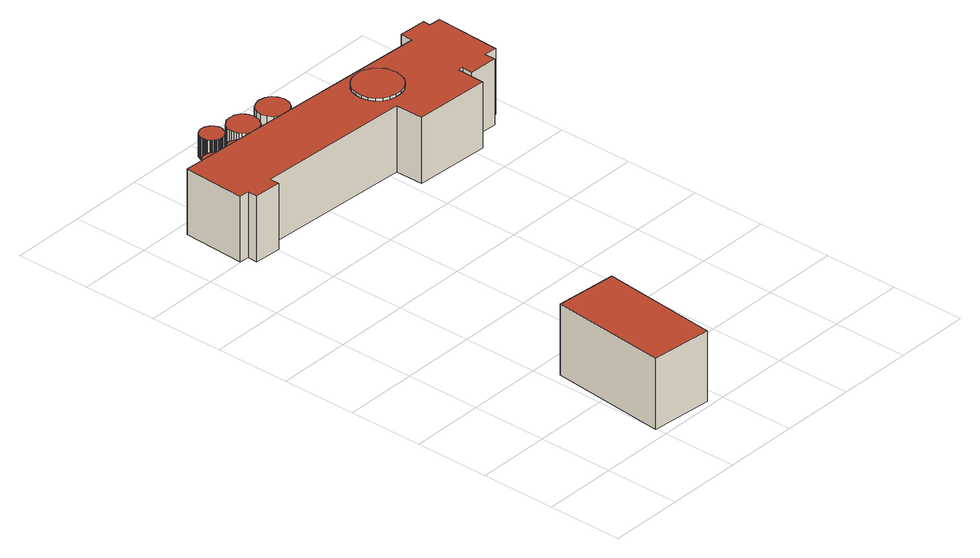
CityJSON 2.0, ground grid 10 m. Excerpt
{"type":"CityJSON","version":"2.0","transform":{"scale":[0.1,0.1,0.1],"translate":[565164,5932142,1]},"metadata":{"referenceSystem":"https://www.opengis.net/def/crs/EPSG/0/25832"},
"CityObjects":{
"building1":{"type":"Building","attributes":{"Gemeindeschluessel":"02000000","Geometrietyp2DReferenz":"3000","function":"31001_2100","roofType":"1000","measuredHeight":9.67,"storeysAboveGround":1},"geometry":[{"type":"MultiSurface","lod":"2","boundaries":[[[0,1,2,3]],[[4,5,6,7]],[[4,3,2,5]],[[5,2,1,6]],[[6,1,0,7]],[[7,0,3,4]]],"semantics":{"surfaces":[{"type":"RoofSurface"},{"type":"GroundSurface"},{"type":"WallSurface"}],"values":[0,1,2,2,2,2]}}]},
"building2":{"type":"Building","attributes":{"Gemeindeschluessel":"02000000","Geometrietyp2DReferenz":"3000","function":"51003_1205","roofType":"1000","measuredHeight":3},"geometry":[{"type":"MultiSurface","lod":"2","boundaries":[[[8,9,10,11,12,13,14,15,16,17,18,19,20,21,22,23]],[[24,25,26,27,28,29,30,31,32,33,34,35,36,37,38,39]],[[39,38,9,8]],[[38,37,10,9]],[[37,36,11,10]],[[36,35,12,11]],[[35,34,13,12]],[[34,33,14,13]],[[33,32,15,14]],[[32,31,16,15]],[[31,30,17,16]],[[30,29,18,17]],[[29,28,19,18]],[[28,27,20,19]],[[27,26,21,20]],[[26,25,22,21]],[[25,24,23,22]],[[24,39,8,23]]],"semantics":{"surfaces":[{"type":"GroundSurface"},{"type":"RoofSurface"},{"type":"WallSurface"}],"values":[0,1,2,2,2,2,2,2,2,2,2,2,2,2,2,2,2,2]}}]},
"building3":{"type":"Building","attributes":{"Gemeindeschluessel":"02000000","Geometrietyp2DReferenz":"3000","function":"51003_1205","roofType":"1000","measuredHeight":3},"geometry":[{"type":"MultiSurface","lod":"2","boundaries":[[[40,41,42,43,44,45,46,47,48,49,50,51,52,53,54,55]],[[56,57,58,59,60,61,62,63,64,65,66,67,68,69,70,71]],[[71,70,41,40]],[[70,69,42,41]],[[69,68,43,42]],[[68,67,44,43]],[[67,66,45,44]],[[66,65,46,45]],[[65,64,47,46]],[[64,63,48,47]],[[63,62,49,48]],[[62,61,50,49]],[[61,60,51,50]],[[60,59,52,51]],[[59,58,53,52]],[[58,57,54,53]],[[57,56,55,54]],[[56,71,40,55]]],"semantics":{"surfaces":[{"type":"GroundSurface"},{"type":"RoofSurface"},{"type":"WallSurface"}],"values":[0,1,2,2,2,2,2,2,2,2,2,2,2,2,2,2,2,2]}}]},
"building4":{"type":"Building","attributes":{"Gemeindeschluessel":"02000000","Geometrietyp2DReferenz":"3000","function":"51003_1205","roofType":"1000","measuredHeight":3},"geometry":[{"type":"MultiSurface","lod":"2","boundaries":[[[72,73,74,75,76,77,78,79,80,81,82,83,84,85,86,87,88,89,90,91,92,93,94,95,96,97,98,99,100,101,102,103,104,105,106,107,108,109,110,111,112,113,114,115,116,117,118,119,120,121,122,123,124,125,126,127,128,129,130,131,132,133,134,135,136,137,138,139,140,141,142,143]],[[144,145,146,147,148,149,150,151,152,153,154,155,156,157,158,159,160,161,162,163,164,165,166,167,168,169,170,171,172,173,174,175,176,177,178,179,180,181,182,183,184,185,186,187,188,189,190,191,192,193,194,195,196,197,198,199,200,201,202,203,204,205,206,207,208,209,210,211,212,213,214,215]],[[215,214,73,72]],[[214,213,74,73]],[[213,212,75,74]],[[212,211,76,75]],[[211,210,77,76]],[[210,209,78,77]],[[209,208,79,78]],[[208,207,80,79]],[[207,206,81,80]],[[206,205,82,81]],[[205,204,83,82]],[[204,203,84,83]],[[203,202,85,84]],[[202,201,86,85]],[[201,200,87,86]],[[200,199,88,87]],[[199,198,89,88]],[[198,197,90,89]],[[197,196,91,90]],[[196,195,92,91]],[[195,194,93,92]],[[194,193,94,93]],[[193,192,95,94]],[[192,191,96,95]],[[191,190,97,96]],[[190,189,98,97]],[[189,188,99,98]],[[188,187,100,99]],[[187,186,101,100]],[[186,185,102,101]],[[185,184,103,102]],[[184,183,104,103]],[[183,182,105,104]],[[182,181,106,105]],[[181,180,107,106]],[[180,179,108,107]],[[179,178,109,108]],[[178,177,110,109]],[[177,176,111,110]],[[176,175,112,111]],[[175,174,113,112]],[[174,173,114,113]],[[173,172,115,114]],[[172,171,116,115]],[[171,170,117,116]],[[170,169,118,117]],[[169,168,119,118]],[[168,167,120,119]],[[167,166,121,120]],[[166,165,122,121]],[[165,164,123,122]],[[164,163,124,123]],[[163,162,125,124]],[[162,161,126,125]],[[161,160,127,126]],[[160,159,128,127]],[[159,158,129,128]],[[158,157,130,129]],[[157,156,131,130]],[[156,155,132,131]],[[155,154,133,132]],[[154,153,134,133]],[[153,152,135,134]],[[152,151,136,135]],[[151,150,137,136]],[[150,149,138,137]],[[149,148,139,138]],[[148,147,140,139]],[[147,146,141,140]],[[146,145,142,141]],[[145,144,143,142]],[[144,215,72,143]]],"semantics":{"surfaces":[{"type":"GroundSurface"},{"type":"RoofSurface"},{"type":"WallSurface"}],"values":[0,1,2,2,2,2,2,2,2,2,2,2,2,2,2,2,2,2,2,2,2,2,2,2,2,2,2,2,2,2,2,2,2,2,2,2,2,2,2,2,2,2,2,2,2,2,2,2,2,2,2,2,2,2,2,2,2,2,2,2,2,2,2,2,2,2,2,2,2,2,2,2,2,2]}}]},
"building5":{"type":"Building","attributes":{"Gemeindeschluessel":"02000000","Geometrietyp2DReferenz":"3000","function":"31001_2100","roofType":"1000","measuredHeight":9,"storeysAboveGround":1},"geometry":[{"type":"MultiSurface","lod":"2","boundaries":[[[216,217,218,219,220,221,222,223,224,225,226,227,228,229,230,231,232,233,234,235],[236,237,238,239,240,241,242,243,244,245,246,247,248,249,250,251,252,253,254,255]],[[256,257,258,259,260,261,262,263,264,265,266,267,268,269,270,271,272,273,274,275],[276,277,278,279,280,281,282,283,284,285,286,287,288,289,290,291,292,293,294,295]],[[275,274,217,216]],[[274,273,218,217]],[[273,272,219,218]],[[272,271,220,219]],[[271,270,221,220]],[[270,269,222,221]],[[269,268,223,222]],[[268,267,224,223]],[[267,266,225,224]],[[266,265,226,225]],[[265,264,227,226]],[[264,263,228,227]],[[263,262,229,228]],[[262,261,230,229]],[[261,260,231,230]],[[260,259,232,231]],[[259,258,233,232]],[[258,257,234,233]],[[257,256,235,234]],[[256,275,216,235]],[[295,294,237,236]],[[294,293,238,237]],[[293,292,239,238]],[[292,291,240,239]],[[291,290,241,240]],[[290,289,242,241]],[[289,288,243,242]],[[288,287,244,243]],[[287,286,245,244]],[[286,285,246,245]],[[285,284,247,246]],[[284,283,248,247]],[[283,282,249,248]],[[282,281,250,249]],[[281,280,251,250]],[[280,279,252,251]],[[279,278,253,252]],[[278,277,254,253]],[[277,276,255,254]],[[276,295,236,255]]],"semantics":{"surfaces":[{"type":"GroundSurface"},{"type":"RoofSurface"},{"type":"WallSurface"}],"values":[0,1,2,2,2,2,2,2,2,2,2,2,2,2,2,2,2,2,2,2,2,2,2,2,2,2,2,2,2,2,2,2,2,2,2,2,2,2,2,2,2,2]}}]},
"building6":{"type":"Building","attributes":{"Gemeindeschluessel":"02000000","Geometrietyp2DReferenz":"3000","function":"51003_1205","roofType":"1000","measuredHeight":3},"geometry":[{"type":"MultiSurface","lod":"2","boundaries":[[[296,297,298,299,300,301,302,303,304,305,306,307,308,309,310,311,312,313,314,315,316,317,318,319,320,321,322,323,324,325,326,327,328,329,330,331]],[[332,333,334,335,336,337,338,339,340,341,342,343,344,345,346,347,348,349,350,351,352,353,354,355,356,357,358,359,360,361,362,363,364,365,366,367]],[[367,366,297,296]],[[366,365,298,297]],[[365,364,299,298]],[[364,363,300,299]],[[363,362,301,300]],[[362,361,302,301]],[[361,360,303,302]],[[360,359,304,303]],[[359,358,305,304]],[[358,357,306,305]],[[357,356,307,306]],[[356,355,308,307]],[[355,354,309,308]],[[354,353,310,309]],[[353,352,311,310]],[[352,351,312,311]],[[351,350,313,312]],[[350,349,314,313]],[[349,348,315,314]],[[348,347,316,315]],[[347,346,317,316]],[[346,345,318,317]],[[345,344,319,318]],[[344,343,320,319]],[[343,342,321,320]],[[342,341,322,321]],[[341,340,323,322]],[[340,339,324,323]],[[339,338,325,324]],[[338,337,326,325]],[[337,336,327,326]],[[336,335,328,327]],[[335,334,329,328]],[[334,333,330,329]],[[333,332,331,330]],[[332,367,296,331]]],"semantics":{"surfaces":[{"type":"GroundSurface"},{"type":"RoofSurface"},{"type":"WallSurface"}],"values":[0,1,2,2,2,2,2,2,2,2,2,2,2,2,2,2,2,2,2,2,2,2,2,2,2,2,2,2,2,2,2,2,2,2,2,2,2,2]}}]},
"building7":{"type":"Building","attributes":{"Gemeindeschluessel":"02000000","Geometrietyp2DReferenz":"3000","function":"51003_1205","roofType":"1000","measuredHeight":3},"geometry":[{"type":"MultiSurface","lod":"2","boundaries":[[[368,369,370,371,372,373,374,375,376,377,378,379,380,381,382,383]],[[384,385,386,387,388,389,390,391,392,393,394,395,396,397,398,399]],[[399,398,369,368]],[[398,397,370,369]],[[397,396,371,370]],[[396,395,372,371]],[[395,394,373,372]],[[394,393,374,373]],[[393,392,375,374]],[[392,391,376,375]],[[391,390,377,376]],[[390,389,378,377]],[[389,388,379,378]],[[388,387,380,379]],[[387,386,381,380]],[[386,385,382,381]],[[385,384,383,382]],[[384,399,368,383]]],"semantics":{"surfaces":[{"type":"GroundSurface"},{"type":"RoofSurface"},{"type":"WallSurface"}],"values":[0,1,2,2,2,2,2,2,2,2,2,2,2,2,2,2,2,2]}}]},
"building8":{"type":"Building","attributes":{"Gemeindeschluessel":"02000000","Geometrietyp2DReferenz":"3000","function":"31001_3070","roofType":"1000","measuredHeight":9,"storeysAboveGround":1},"geometry":[{"type":"MultiSurface","lod":"2","boundaries":[[[400,401,402,403,404,405,406,407,408,409,410,411,412,413,414,415,416,417,418,419]],[[420,421,422,423,424,425,426,427,428,429,430,431,432,433,434,435,436,437,438,439]],[[439,438,401,400]],[[438,437,402,401]],[[437,436,403,402]],[[436,435,404,403]],[[435,434,405,404]],[[434,433,406,405]],[[433,432,407,406]],[[432,431,408,407]],[[431,430,409,408]],[[430,429,410,409]],[[429,428,411,410]],[[428,427,412,411]],[[427,426,413,412]],[[426,425,414,413]],[[425,424,415,414]],[[424,423,416,415]],[[423,422,417,416]],[[422,421,418,417]],[[421,420,419,418]],[[420,439,400,419]]],"semantics":{"surfaces":[{"type":"GroundSurface"},{"type":"RoofSurface"},{"type":"WallSurface"}],"values":[0,1,2,2,2,2,2,2,2,2,2,2,2,2,2,2,2,2,2,2,2,2]}}]}
},
"vertices":[
[182,8,98],[197,164,98],[115,171,98],[100,15,98],[100,15,1],[115,171,1],[197,164,1],[182,8,1],
[112,704,44],[118,703,44],[123,700,44],[126,695,44],[127,689,44],[126,683,44],[123,678,44],[118,675,44],[112,674,44],[106,675,44],[102,678,44],[98,683,44],[97,689,44],[98,695,44],[102,700,44],[106,703,44],[106,703,74],[102,700,74],[98,695,74],[97,689,74],[98,683,74],[102,678,74],[106,675,74],[112,674,74],[118,675,74],[123,678,74],[126,683,74],[127,689,74],[126,695,74],[123,700,74],[118,703,74],[112,704,74],
[151,701,44],[156,699,44],[161,696,44],[164,692,44],[165,686,44],[164,680,44],[161,676,44],[156,673,44],[151,672,44],[145,673,44],[140,676,44],[137,680,44],[136,686,44],[137,692,44],[140,696,44],[145,699,44],[145,699,74],[140,696,74],[137,692,74],[136,686,74],[137,680,74],[140,676,74],[145,673,74],[151,672,74],[156,673,74],[161,676,74],[164,680,74],[165,686,74],[164,692,74],[161,696,74],[156,699,74],[151,701,74],
[152,742,44],[153,742,44],[154,742,44],[156,742,44],[157,741,44],[158,741,44],[159,740,44],[160,739,44],[161,739,44],[162,738,44],[163,737,44],[164,736,44],[165,735,44],[165,733,44],[166,732,44],[166,731,44],[167,730,44],[167,728,44],[167,727,44],[167,726,44],[167,724,44],[166,723,44],[166,722,44],[165,721,44],[165,719,44],[164,718,44],[163,717,44],[162,716,44],[161,715,44],[160,715,44],[159,714,44],[158,713,44],[157,713,44],[156,712,44],[154,712,44],[153,712,44],[152,712,44],[150,712,44],[149,712,44],[148,712,44],[147,713,44],[145,713,44],[144,714,44],[143,715,44],[142,715,44],[141,716,44],[140,717,44],[139,718,44],[139,719,44],[138,721,44],[137,722,44],[137,723,44],[137,724,44],[137,726,44],[137,727,44],[137,728,44],[137,730,44],[137,731,44],[137,732,44],[138,733,44],[139,735,44],[139,736,44],[140,737,44],[141,738,44],[142,739,44],[143,739,44],[144,740,44],[145,741,44],[147,741,44],[148,742,44],[149,742,44],[150,742,44],[150,742,74],[149,742,74],[148,742,74],[147,741,74],[145,741,74],[144,740,74],[143,739,74],[142,739,74],[141,738,74],[140,737,74],[139,736,74],[139,735,74],[138,733,74],[137,732,74],[137,731,74],[137,730,74],[137,728,74],[137,727,74],[137,726,74],[137,724,74],[137,723,74],[137,722,74],[138,721,74],[139,719,74],[139,718,74],[140,717,74],[141,716,74],[142,715,74],[143,715,74],[144,714,74],[145,713,74],[147,713,74],[148,712,74],[149,712,74],[150,712,74],[152,712,74],[153,712,74],[154,712,74],[156,712,74],[157,713,74],[158,713,74],[159,714,74],[160,715,74],[161,715,74],[162,716,74],[163,717,74],[164,718,74],[165,719,74],[165,721,74],[166,722,74],[166,723,74],[167,724,74],[167,726,74],[167,727,74],[167,728,74],[167,730,74],[166,731,74],[166,732,74],[165,733,74],[165,735,74],[164,736,74],[163,737,74],[162,738,74],[161,739,74],[160,739,74],[159,740,74],[158,741,74],[157,741,74],[156,742,74],[154,742,74],[153,742,74],[152,742,74],
[20,546,42],[20,559,42],[7,560,42],[11,643,42],[380,622,42],[381,639,42],[418,637,42],[417,627,42],[433,626,42],[429,538,42],[412,539,42],[412,525,42],[374,527,42],[375,541,42],[368,541,42],[367,504,42],[266,509,42],[265,546,42],[56,557,42],[56,544,42],[253,579,42],[257,571,42],[263,565,42],[271,561,42],[279,559,42],[288,559,42],[296,561,42],[303,566,42],[309,572,42],[314,587,42],[312,602,42],[303,614,42],[289,621,42],[281,621,42],[273,620,42],[265,616,42],[259,611,42],[254,604,42],[252,596,42],[251,587,42],[56,544,132],[56,557,132],[265,546,132],[266,509,132],[367,504,132],[368,541,132],[375,541,132],[374,527,132],[412,525,132],[412,539,132],[429,538,132],[433,626,132],[417,627,132],[418,637,132],[381,639,132],[380,622,132],[11,643,132],[7,560,132],[20,559,132],[20,546,132],[251,587,132],[252,596,132],[254,604,132],[259,611,132],[265,616,132],[273,620,132],[281,621,132],[289,621,132],[303,614,132],[312,602,132],[314,587,132],[309,572,132],[303,566,132],[296,561,132],[288,559,132],[279,559,132],[271,561,132],[263,565,132],[257,571,132],[253,579,132],
[190,733,44],[193,732,44],[197,732,44],[200,730,44],[203,728,44],[205,726,44],[207,723,44],[209,720,44],[209,716,44],[210,713,44],[209,709,44],[209,706,44],[207,703,44],[205,700,44],[203,697,44],[200,695,44],[197,694,44],[193,693,44],[190,693,44],[186,693,44],[183,694,44],[180,695,44],[177,697,44],[174,700,44],[172,703,44],[171,706,44],[170,709,44],[170,713,44],[170,716,44],[171,720,44],[172,723,44],[174,726,44],[177,728,44],[180,730,44],[183,732,44],[186,732,44],[186,732,74],[183,732,74],[180,730,74],[177,728,74],[174,726,74],[172,723,74],[171,720,74],[170,716,74],[170,713,74],[170,709,74],[171,706,74],[172,703,74],[174,700,74],[177,697,74],[180,695,74],[183,694,74],[186,693,74],[190,693,74],[193,693,74],[197,694,74],[200,695,74],[203,697,74],[205,700,74],[207,703,74],[209,706,74],[209,709,74],[210,713,74],[209,716,74],[209,720,74],[207,723,74],[205,726,74],[203,728,74],[200,730,74],[197,732,74],[193,732,74],[190,733,74],
[239,731,44],[247,729,44],[254,725,44],[258,718,44],[260,710,44],[258,702,44],[254,695,44],[247,691,44],[239,689,44],[231,691,44],[224,695,44],[220,702,44],[218,710,44],[220,718,44],[224,725,44],[231,729,44],[231,729,74],[224,725,74],[220,718,74],[218,710,74],[220,702,74],[224,695,74],[231,691,74],[239,689,74],[247,691,74],[254,695,74],[258,702,74],[260,710,74],[258,718,74],[254,725,74],[247,729,74],[239,731,74],
[253,579,46],[251,587,46],[252,596,46],[254,604,46],[259,611,46],[265,616,46],[273,620,46],[281,621,46],[289,621,46],[303,614,46],[312,602,46],[314,587,46],[309,572,46],[303,566,46],[296,561,46],[288,559,46],[279,559,46],[271,561,46],[263,565,46],[257,571,46],[257,571,136],[263,565,136],[271,561,136],[279,559,136],[288,559,136],[296,561,136],[303,566,136],[309,572,136],[314,587,136],[312,602,136],[303,614,136],[289,621,136],[281,621,136],[273,620,136],[265,616,136],[259,611,136],[254,604,136],[252,596,136],[251,587,136],[253,579,136]
]}
